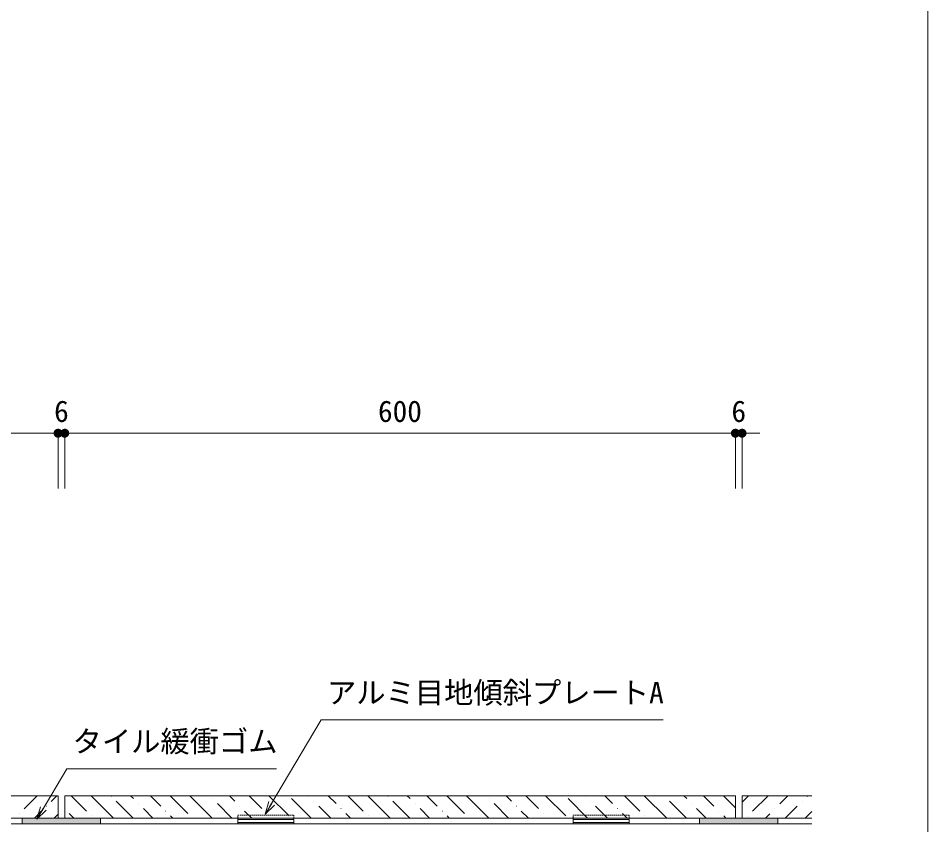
# Model space of a CAD drawing. Units: millimetres, scale not verified. Extents: x -4007 to 4007, y -2741 to 2832.
# Drawn here: x 2379 to 4007, y -1398 to 46 of the extents above; entities that cross this region are included whole.
import ezdxf
from ezdxf.enums import TextEntityAlignment as Align

# ---------------------------------------------------------------- set-up
doc = ezdxf.new("R2010")
doc.units = ezdxf.units.MM
doc.header["$LTSCALE"] = 20
doc.linetypes.add('DASHED1', pattern=[1.8, 1.2, -0.6])
for name, color, linetype, lineweight in [('0-0_0-A01-枠A', 4, 'Continuous', 9), ('0-4_0-A11-寸法_詳細', 5, 'Continuous', 9), ('0-5_0', 7, 'Continuous', 9), ('0-8_A-B03-文字_書込_小', 7, 'Continuous', 9), ('0-9_A-E01-仕上太線', 5, 'Continuous', 9), ('0-C_A-D09-金物_鋼材', 1, 'Continuous', 9), ('1-1_ｱﾙﾐ', 1, 'Continuous', 9), ('1-2_A-C02-ハッチング', 134, 'Continuous', 9), ('1-6_SUNPO_s', 4, 'Continuous', 9)]:
    doc.layers.add(name, color=color, linetype=linetype, lineweight=lineweight)
doc.styles.add('ＭＳ ゴシック', font='')
doc.styles.get('ＭＳ ゴシック').set_extended_font_data('MS Gothic')

# ---------------------------------------------------------------- blocks, each defined once
blk = doc.blocks.new('waku')
at = {"layer": '0-0_0-A01-枠A'}
blk.add_line((16423.33, 366.67), (16423.33, 11513.33), dxfattribs=at)
blk = doc.blocks.new('_Dot')
at = {"layer": '0-5_0'}
blk.add_line((-10, 0), (-20, 0), dxfattribs=at)
for points in [[(0, 0), (-10, 0), (-9.92, 1.25)], [(0, 0), (-9.92, -1.25), (-10, 0)], [(0, 0), (-9.92, 1.25), (-9.69, 2.49)], [(0, 0), (-9.69, -2.49), (-9.92, -1.25)], [(0, 0), (-9.69, 2.49), (-9.3, 3.68)], [(0, 0), (-9.3, -3.68), (-9.69, -2.49)], [(0, 0), (-9.3, 3.68), (-8.76, 4.82)], [(0, 0), (-8.76, -4.82), (-9.3, -3.68)], [(0, 0), (-8.76, 4.82), (-8.09, 5.88)], [(0, 0), (-8.09, -5.88), (-8.76, -4.82)], [(0, 0), (-8.09, 5.88), (-7.29, 6.85)], [(0, 0), (-7.29, -6.85), (-8.09, -5.88)], [(0, 0), (-7.29, 6.85), (-6.37, 7.71)], [(0, 0), (-6.37, -7.71), (-7.29, -6.85)], [(0, 0), (-6.37, 7.71), (-5.36, 8.44)], [(0, 0), (-5.36, -8.44), (-6.37, -7.71)], [(0, 0), (-5.36, 8.44), (-4.26, 9.05)], [(0, 0), (-4.26, -9.05), (-5.36, -8.44)], [(0, 0), (-4.26, 9.05), (-3.09, 9.51)], [(0, 0), (-3.09, -9.51), (-4.26, -9.05)], [(0, 0), (-3.09, 9.51), (-1.87, 9.82)], [(0, 0), (-1.87, -9.82), (-3.09, -9.51)], [(0, 0), (-1.87, 9.82), (-0.63, 9.98)], [(0, 0), (-0.63, -9.98), (-1.87, -9.82)], [(0, 0), (-0.63, 9.98), (0.63, 9.98)], [(0, 0), (0.63, -9.98), (-0.63, -9.98)], [(0, 0), (0.63, 9.98), (1.87, 9.82)], [(0, 0), (1.87, 9.82), (3.09, 9.51)], [(0, 0), (3.09, 9.51), (4.26, 9.05)], [(0, 0), (4.26, 9.05), (5.36, 8.44)], [(0, 0), (5.36, 8.44), (6.37, 7.71)], [(0, 0), (6.37, 7.71), (7.29, 6.85)], [(0, 0), (7.29, 6.85), (8.09, 5.88)], [(0, 0), (8.09, 5.88), (8.76, 4.82)], [(0, 0), (8.76, 4.82), (9.3, 3.68)], [(0, 0), (9.3, 3.68), (9.69, 2.49)], [(0, 0), (9.69, 2.49), (9.92, 1.25)], [(0, 0), (9.92, 1.25), (10, 0)], [(0, 0), (1.87, -9.82), (0.63, -9.98)], [(0, 0), (3.09, -9.51), (1.87, -9.82)], [(0, 0), (4.26, -9.05), (3.09, -9.51)], [(0, 0), (5.36, -8.44), (4.26, -9.05)], [(0, 0), (6.37, -7.71), (5.36, -8.44)], [(0, 0), (7.29, -6.85), (6.37, -7.71)], [(0, 0), (8.09, -5.88), (7.29, -6.85)], [(0, 0), (8.76, -4.82), (8.09, -5.88)], [(0, 0), (9.3, -3.68), (8.76, -4.82)], [(0, 0), (9.69, -2.49), (9.3, -3.68)], [(0, 0), (9.92, -1.25), (9.69, -2.49)], [(0, 0), (10, 0), (9.92, -1.25)]]:
    blk.add_solid(points, dxfattribs=at)
blk = doc.blocks.new('プレートA-C')
at = {"layer": '0-5_0', "linetype": 'DASHED1'}
blk.add_lwpolyline([(-500, 130), (500, 130), (500, 54.1), (-500, 54.1)], close=True, dxfattribs=at)
at = {"layer": '0-5_0'}
blk.add_lwpolyline([(-500, 54.1), (500, 54.1), (500, 0), (-500, 0)], close=True, dxfattribs=at)
blk = doc.blocks.new('G$C93F2C324')
at = {"layer": '0-5_0'}
blk.add_lwpolyline([(-500, 20), (500, 20), (500, 0), (-500, 0)], close=True, dxfattribs=at)
at = {"layer": '1-2_A-C02-ハッチング'}
blk.add_solid([(-500, 20), (-500, 0), (500, 20), (500, 0)], dxfattribs=at)
at = {"layer": '0-C_A-D09-金物_鋼材'}
blk.add_blockref('プレートA-C', (0, 20), dxfattribs=at)
blk = doc.blocks.new('_Open30')
at = {"layer": '1-6_SUNPO_s'}
blk.add_line((0, 0), (-20, 0), dxfattribs=at)
blk.add_lwpolyline([(-20, 5.36), (0, 0), (-20, -5.36)], dxfattribs=at)

msp = doc.modelspace()

# ---------------------------------------------------------------- linework, layer by layer
at = {"layer": '0-4_0-A11-寸法_詳細'}
for p, q in [((2434.32, -697.18), (1266.32, -697.18)), ((2434.32, -697.18), (2418.32, -697.18)), ((2450.32, -796.27), (2450.32, -697.18)), ((2462.32, -697.18), (2450.32, -697.18)), ((2450.32, -796.27), (2450.32, -697.18)), ((2462.32, -796.27), (2462.32, -697.18)), ((2462.32, -796.27), (2462.32, -697.18)), ((2478.32, -697.18), (2494.32, -697.18)), ((3646.32, -697.18), (2478.32, -697.18)), ((3646.32, -697.18), (3630.32, -697.18)), ((3662.32, -796.27), (3662.32, -697.18)), ((3662.32, -796.27), (3662.32, -697.18)), ((3674.32, -697.18), (3662.32, -697.18)), ((3674.32, -796.27), (3674.32, -697.18)), ((3690.32, -697.18), (3706.32, -697.18))]:
    msp.add_line(p, q, dxfattribs=at)
at = {"layer": '0-8_A-B03-文字_書込_小'}
for points in [[(3533.38, -1210.39), (2921.11, -1210.39), (2828.76, -1366.19)], [(2841.45, -1297.78), (2465.88, -1297.78), (2419.99, -1375.19)]]:
    msp.add_lwpolyline(points, dxfattribs=at)
at = {"layer": '0-9_A-E01-仕上太線', "color": 4}
for points in [[(1250.32, -1386.1), (2450.32, -1386.1), (2450.32, -1346.1), (1250.32, -1346.1)], [(2462.32, -1386.1), (3662.32, -1386.1), (3662.32, -1346.1), (2462.32, -1346.1)]]:
    msp.add_lwpolyline(points, close=True, dxfattribs=at)
msp.add_lwpolyline([(3798.99, -1346.1), (3674.32, -1346.1), (3674.32, -1386.1), (3798.99, -1386.1)], dxfattribs=at)
at = {"layer": '0-C_A-D09-金物_鋼材'}
for points in [[(2386.32, -1396.1), (2526.32, -1396.1), (2526.32, -1386.1), (2386.32, -1386.1)], [(3598.32, -1396.1), (3738.32, -1396.1), (3738.32, -1386.1), (3598.32, -1386.1)]]:
    msp.add_lwpolyline(points, close=True, dxfattribs=at)
at = {"layer": '1-1_ｱﾙﾐ'}
msp.add_line((279.18, -1396.1), (3798.99, -1396.1), dxfattribs=at)
at = {"layer": '1-2_A-C02-ハッチング'}
for p, q in [((2389.44, -1369.44), (2412.78, -1346.1)), ((2438.05, -1356.18), (2448.14, -1346.1)), ((2501.39, -1373.4), (2474.09, -1346.1)), ((2549.45, -1386.1), (2509.45, -1346.1)), ((2545.58, -1346.88), (2545.78, -1346.88)), ((2585.36, -1351.3), (2580.16, -1346.1)), ((2633.97, -1364.56), (2615.51, -1346.1)), ((2682.59, -1377.82), (2650.87, -1346.1)), ((2726.22, -1386.1), (2687.01, -1346.88)), ((2766.56, -1355.72), (2756.93, -1346.1)), ((2815.17, -1368.98), (2792.29, -1346.1)), ((2863.78, -1382.24), (2827.64, -1346.1)), ((2899.14, -1346.88), (2898.36, -1346.1)), ((2947.75, -1360.14), (2933.71, -1346.1)), ((2996.36, -1373.4), (2969.07, -1346.1)), ((3044.42, -1386.1), (3004.42, -1346.1)), ((3040.56, -1346.88), (3040.76, -1346.88)), ((3080.33, -1351.3), (3075.13, -1346.1)), ((3128.95, -1364.56), (3110.49, -1346.1)), ((3177.56, -1377.82), (3145.84, -1346.1)), ((3221.2, -1386.1), (3181.98, -1346.88)), ((3261.53, -1355.72), (3251.91, -1346.1)), ((3310.14, -1368.98), (3287.26, -1346.1)), ((3358.76, -1382.24), (3322.62, -1346.1)), ((3394.11, -1346.88), (3393.33, -1346.1)), ((3442.73, -1360.14), (3428.69, -1346.1)), ((3491.34, -1373.4), (3464.04, -1346.1)), ((3539.4, -1386.1), (3499.4, -1346.1)), ((3535.53, -1346.88), (3535.73, -1346.88)), ((3575.31, -1351.3), (3570.11, -1346.1)), ((3623.92, -1364.56), (3605.46, -1346.1)), ((3662.32, -1367.6), (3640.82, -1346.1)), ((3674.32, -1357.35), (3685.57, -1346.1)), ((3693.16, -1373.86), (3720.93, -1346.1)), ((3741.78, -1360.6), (3756.28, -1346.1)), ((3790.39, -1347.34), (3791.64, -1346.1)), ((2429.21, -1365.02), (2429.41, -1365.02)), ((2584.8, -1386.1), (2554.42, -1355.72)), ((2594.2, -1360.14), (2594.4, -1360.14)), ((2726.78, -1351.3), (2726.98, -1351.3)), ((2761.58, -1386.1), (2735.62, -1360.14)), ((2775.39, -1364.56), (2775.59, -1364.56)), ((2903, -1386.1), (2868.2, -1351.3)), ((2907.98, -1355.72), (2908.18, -1355.72)), ((2938.36, -1386.1), (2916.82, -1364.56)), ((3079.78, -1386.1), (3049.4, -1355.72)), ((3089.17, -1360.14), (3089.37, -1360.14)), ((3221.76, -1351.3), (3221.96, -1351.3)), ((3256.55, -1386.1), (3230.59, -1360.14)), ((3270.37, -1364.56), (3270.57, -1364.56)), ((3397.98, -1386.1), (3363.18, -1351.3)), ((3402.95, -1355.72), (3403.15, -1355.72)), ((3433.33, -1386.1), (3411.79, -1364.56)), ((3574.75, -1386.1), (3544.37, -1355.72)), ((3584.15, -1360.14), (3584.35, -1360.14)), ((3751.64, -1386.1), (3772.71, -1365.02)), ((3781.55, -1356.18), (3781.75, -1356.18)), ((2380.6, -1378.28), (2380.8, -1378.28)), ((2408.14, -1386.1), (2420.37, -1373.86)), ((2443.49, -1386.1), (2450.32, -1379.27)), ((2478.74, -1386.1), (2470.45, -1377.82)), ((2510.23, -1382.24), (2510.43, -1382.24)), ((2620.16, -1386.1), (2603.04, -1368.98)), ((2642.81, -1373.4), (2643.01, -1373.4)), ((2655.51, -1386.1), (2651.65, -1382.24)), ((2796.93, -1386.1), (2784.23, -1373.4)), ((2824.01, -1377.82), (2824.21, -1377.82)), ((2956.59, -1368.98), (2956.79, -1368.98)), ((2973.71, -1386.1), (2965.43, -1377.82)), ((3005.2, -1382.24), (3005.4, -1382.24)), ((3115.13, -1386.1), (3098.01, -1368.98)), ((3137.79, -1373.4), (3137.99, -1373.4)), ((3150.49, -1386.1), (3146.63, -1382.24)), ((3291.91, -1386.1), (3279.21, -1373.4)), ((3318.98, -1377.82), (3319.18, -1377.82)), ((3451.56, -1368.98), (3451.76, -1368.98)), ((3468.69, -1386.1), (3460.4, -1377.82)), ((3500.18, -1382.24), (3500.38, -1382.24)), ((3610.11, -1386.1), (3592.99, -1368.98)), ((3632.76, -1373.4), (3632.96, -1373.4)), ((3645.46, -1386.1), (3641.6, -1382.24)), ((3684.33, -1382.7), (3684.53, -1382.7)), ((3716.28, -1386.1), (3724.1, -1378.28)), ((3732.94, -1369.44), (3733.14, -1369.44)), ((3786.99, -1386.1), (3798.99, -1374.1))]:
    msp.add_line(p, q, dxfattribs=at)
for points in [[(2386.32, -1396.1), (2386.32, -1386.1), (2526.32, -1396.1), (2526.32, -1386.1)], [(3598.32, -1396.1), (3598.32, -1386.1), (3738.32, -1396.1), (3738.32, -1386.1)]]:
    msp.add_solid(points, dxfattribs=at)

# ---------------------------------------------------------------- block references
at = {"layer": '0-0_0-A01-枠A', "xscale": 0.5, "yscale": 0.5}
msp.add_blockref('waku', (-4205, -2924.31), dxfattribs=at)
at = {"layer": '0-4_0-A11-寸法_詳細', "xscale": 0.8, "yscale": 0.8}
for p in [(2450.32, -697.18), (2450.32, -697.18), (3662.32, -697.18), (3662.32, -697.18)]:
    msp.add_blockref('_Dot', p, dxfattribs=at)
at = {"layer": '0-4_0-A11-寸法_詳細', "xscale": 0.8, "yscale": 0.8, "rotation": 180}
for p in [(2462.32, -697.18), (2462.32, -697.18), (3674.32, -697.18)]:
    msp.add_blockref('_Dot', p, dxfattribs=at)
at = {"layer": '0-8_A-B03-文字_書込_小', "xscale": 1.125, "yscale": 1.125, "rotation": 239.34367}
for p in [(2412.35, -1388.1), (2821.11, -1379.1)]:
    msp.add_blockref('_Open30', p, dxfattribs=at)
at = {"layer": '0-C_A-D09-金物_鋼材', "xscale": 0.1, "yscale": 0.1}
for p in [(2822.32, -1396.1), (3422.32, -1396.1)]:
    msp.add_blockref('G$C93F2C324', p, dxfattribs=at)

# ---------------------------------------------------------------- texts
at = {"layer": '0-4_0-A11-寸法_詳細', "style": 'ＭＳ ゴシック'}
for s, p in [('6', (2443.32, -688.58)), ('600', (3022.91, -688.58)), ('6', (3655.32, -688.58))]:
    msp.add_text(s, height=38.42, dxfattribs=at).set_placement(p, align=Align.BOTTOM_LEFT)
at = {"layer": '0-8_A-B03-文字_書込_小', "style": 'ＭＳ ゴシック'}
for s, p in [('アルミ目地傾斜プレートA', (2931.55, -1192.16)), ('タイル緩衝ゴム', (2476.32, -1279.55))]:
    msp.add_text(s, height=38.42, dxfattribs=at).set_placement(p, align=Align.BOTTOM_LEFT)

doc.saveas('drawing.dxf')
